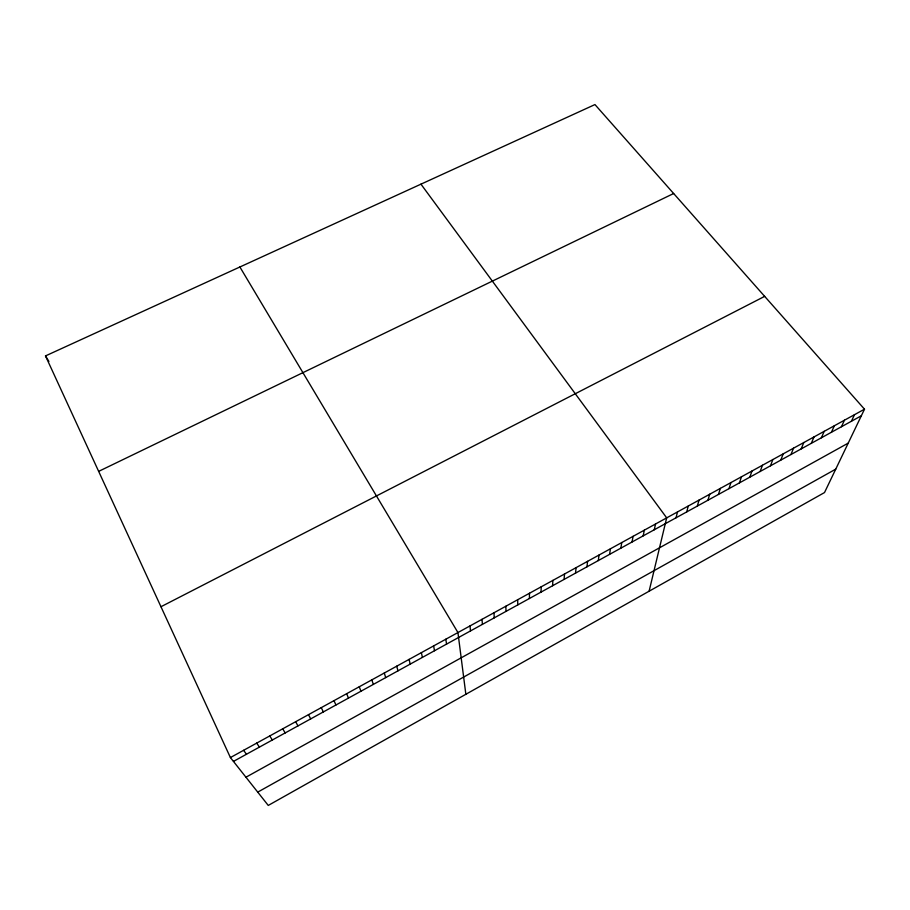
<?xml version="1.0" encoding="UTF-8"?>
<svg xmlns="http://www.w3.org/2000/svg" width="910" height="910" viewBox="0 0 910 910"><rect width="100%" height="100%" fill="white"/><g stroke="black" fill="none" stroke-linecap="round" stroke-linejoin="round"><path stroke-width="1.36" d="M529.404 598.507L529.495 593.24M541.018 592.114L541.222 586.802M552.575 585.756L552.893 580.387M564.086 579.42L564.518 574.005M575.541 573.107L576.075 567.647M586.939 566.839L587.587 561.322M598.291 560.594L599.053 555.032M609.586 554.372L610.451 548.764M620.825 548.184L621.803 542.519M632.018 542.019L633.11 536.32M643.165 535.888L644.348 530.132M654.256 529.791L655.553 523.989M649.103 591.216L666.689 517.858L420.955 184.161M676.016 517.801L677.518 511.909M686.697 511.921L688.301 505.994M697.333 506.074L699.039 500.09M707.923 500.238L709.72 494.221M718.468 494.437L720.356 488.374M728.956 488.659L730.946 482.562M739.409 482.914L741.491 476.772M749.806 477.181L751.99 471.005M760.168 471.482L762.443 465.26M770.486 465.806L772.852 459.539M780.746 460.153L783.214 453.851M790.972 454.522L793.531 448.175M801.153 448.926L803.803 442.533M811.288 443.341L814.029 436.914M821.389 437.79L824.21 431.329M831.433 432.261L834.345 425.755M841.443 426.745L844.446 420.204M851.407 421.262L854.49 414.687M864.5 409.193L824.517 492.549L268.257 805.43L230.401 757.564L45.5 355.912L594.947 104.57L864.5 409.193L230.401 757.564M257.735 792.132L835.755 469.128M245.95 777.22L848.234 443.113M233.449 761.408L861.326 415.802M160.968 606.731L764.662 296.364M98.655 471.369L673.65 193.511M243.584 750.318L246.485 754.242M256.688 743.117L259.452 747.099M269.735 735.951L272.352 740.001M45.5 355.912L48.913 361.429M282.714 728.819L285.194 732.937M239.887 266.983L457.935 632.552L465.852 694.296M295.636 721.721L297.968 725.896M308.49 714.657L310.685 718.9M321.275 707.639L323.334 711.938M334.004 700.643L335.926 705M346.676 693.682L348.462 698.106M359.279 686.754L360.929 691.247M371.815 679.872L373.339 684.411M384.293 673.013L385.692 677.609M396.714 666.188L397.977 670.852M409.079 659.397L410.217 664.118M421.387 652.641L422.388 657.407M433.626 645.907L434.502 650.741M445.809 639.218L446.571 644.109M470.004 625.921L470.515 630.926M482.016 619.323L482.402 624.374M493.971 612.76L494.232 617.867M505.869 606.219L506.017 611.384M517.699 599.713L517.733 604.934"/></g></svg>
